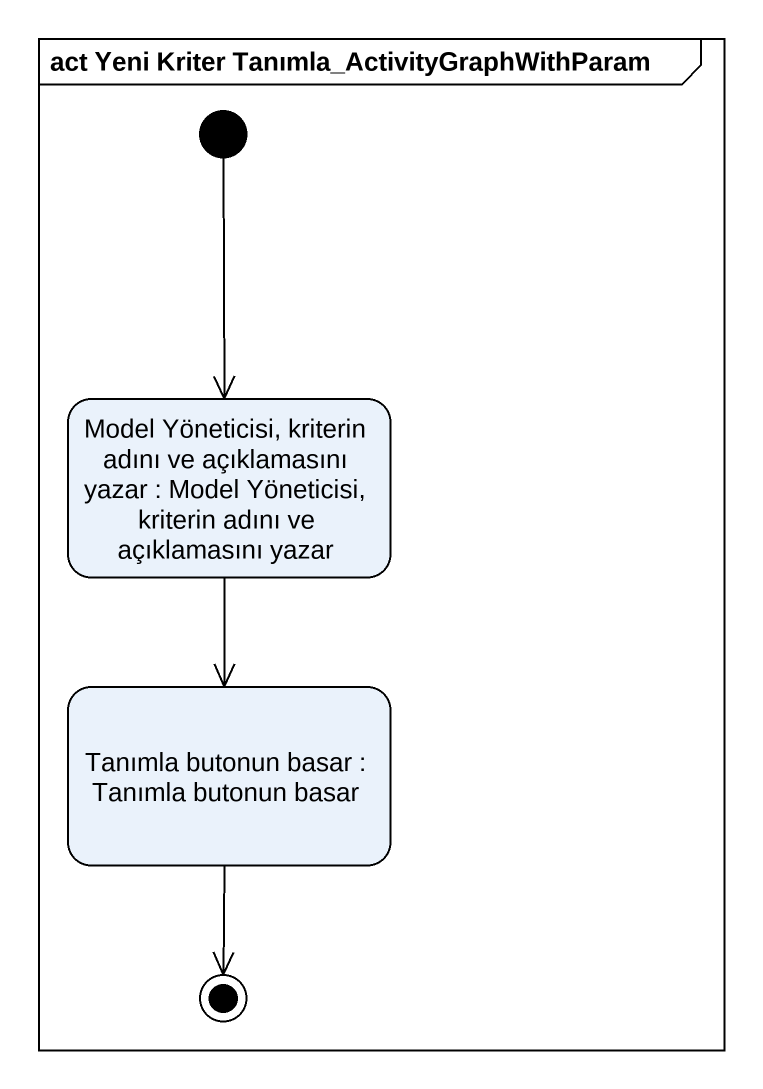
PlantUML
@startuml
mainframe act Yeni Kriter Tanımla_ActivityGraphWithParam
hide empty description
state "Model Yöneticisi, kriterin adını ve açıklamasını yazar : Model Yöneticisi, kriterin adını ve açıklamasını yazar" as Model_Yöneticisi_kriterin
state "Tanımla butonun basar : Tanımla butonun basar" as Tanımla_butonun_basar
[*] --> Model_Yöneticisi_kriterin
Model_Yöneticisi_kriterin --> Tanımla_butonun_basar
Tanımla_butonun_basar --> [*]
@enduml
